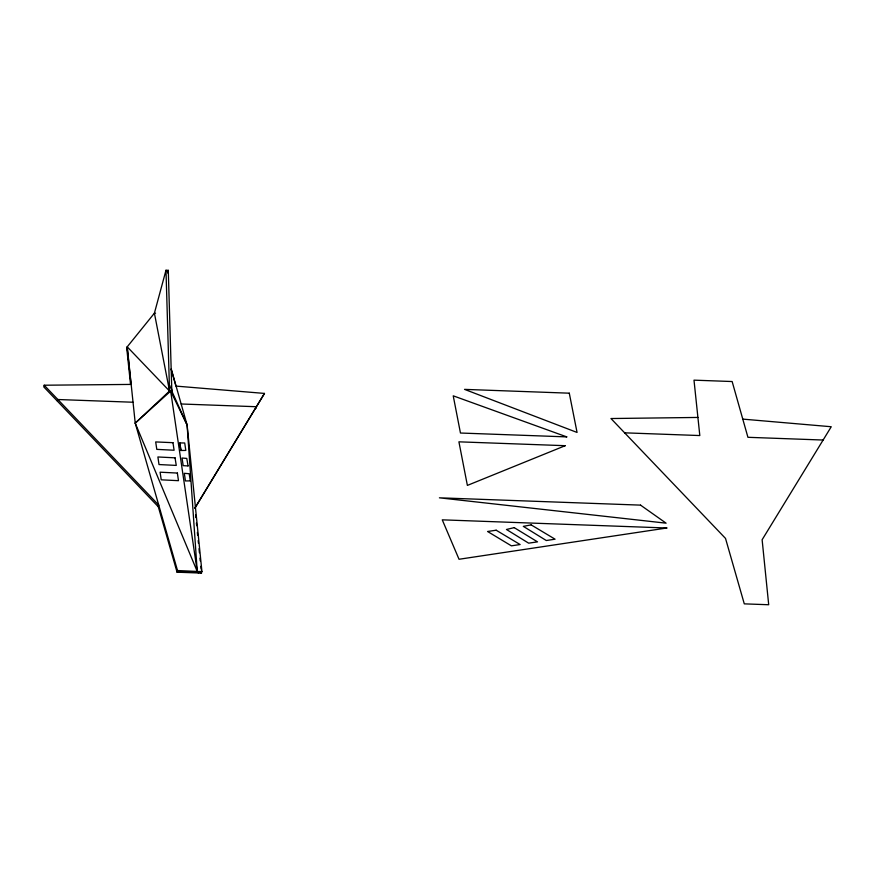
<?xml version="1.0" encoding="UTF-8"?>
<svg xmlns="http://www.w3.org/2000/svg" width="875" height="875" viewBox="0 0 875 875"><rect width="100%" height="100%" fill="white"/><g stroke="black" fill="none" stroke-linecap="round" stroke-linejoin="round"><path stroke-width="1.31" d="M127.137 347.134L131.053 384.42L44.198 385.219L43.75 386.87L158.298 506.756L177.067 572.195L201.48 573.081L201.917 571.43L187.108 425.009L171.238 368.955M57.4 401.166L57.848 399.514L133.033 402.238M201.48 573.081L197.236 571.452L187.108 425.009L171.817 391.114L168.284 270.342L165.987 270.255L154.405 313.195L127.225 346.839L126.777 348.491L130.55 384.442M167.573 272.945L168.284 270.342M158.298 506.756L158.736 505.105L44.198 385.219M171.008 385.755L171.817 391.114L169.531 391.027L127.225 346.839L135.231 423.128L177.505 570.544L177.067 572.195L201.917 571.43M255.894 408.373L256.342 406.722L181.158 403.988M264.48 393.422L194.895 508.091L264.48 393.422L175.93 386.094L171.161 369.25M177.505 570.544L197.236 571.452L135.231 423.128L169.531 391.027L165.987 270.255M135.231 423.128L170.669 391.07L187.108 425.009M180.972 572.228L195.65 571.692L198.734 572.873M697.911 417.441L610.969 418.534L725.517 538.42L744.286 603.859L768.698 604.745L762.125 539.744L831.25 426.738L742.777 419.114M180.939 450.483L185.817 450.428L184.713 442.98L179.823 442.936L180.928 450.483L179.823 442.936M155.553 313.239L154.405 313.195L169.531 391.027M624.63 432.83L699.814 435.553L693.995 380.155L732.145 381.533L747.928 437.303L823.112 440.037M171.041 387.089L171.817 391.114M170.669 391.07L197.236 571.452M195.584 514.861L195.858 517.562M196.405 522.977L196.678 525.689M197.367 532.459L197.641 535.172M198.188 540.586L198.461 543.298M199.008 548.712L199.423 552.77M199.97 558.184L200.244 560.897M200.791 566.311L201.064 569.023M565.217 445.692L467.381 485.406L458.916 441.831L565.217 445.692M514.205 527.636L506.461 529.484L528.664 543.167L537.513 541.855L514.205 527.636M531.147 524.88L523.316 526.356L546.295 540.52L555.067 539.186L531.147 524.88M496.158 530.206L487.583 531.497L511.394 545.836L520.122 544.545L496.158 530.206M666.827 527.997L459.036 559.267L442.258 519.837L666.827 527.997M190.312 480.878L185.445 480.944L184.319 473.309L189.175 473.725L190.312 480.878M569.286 393.181L464.538 389.375L577.062 432.447L569.286 393.181M566.759 436.887L460.458 433.027L453.228 395.828L566.759 436.887M640.544 505.127L439.414 497.82L666.094 523.173L640.544 505.127M172.966 442.684L155.695 441.93L156.789 449.367L174.092 450.242L172.966 442.684M175.044 457.833L157.894 456.969L158.998 464.548L176.269 465.412L175.044 457.833M177.373 473.058L160.103 472.194L161.219 479.817L178.478 480.681L177.373 473.058M188.059 465.927L183.181 465.664L182.066 458.019L186.769 458.423L188.059 465.927"/></g></svg>
